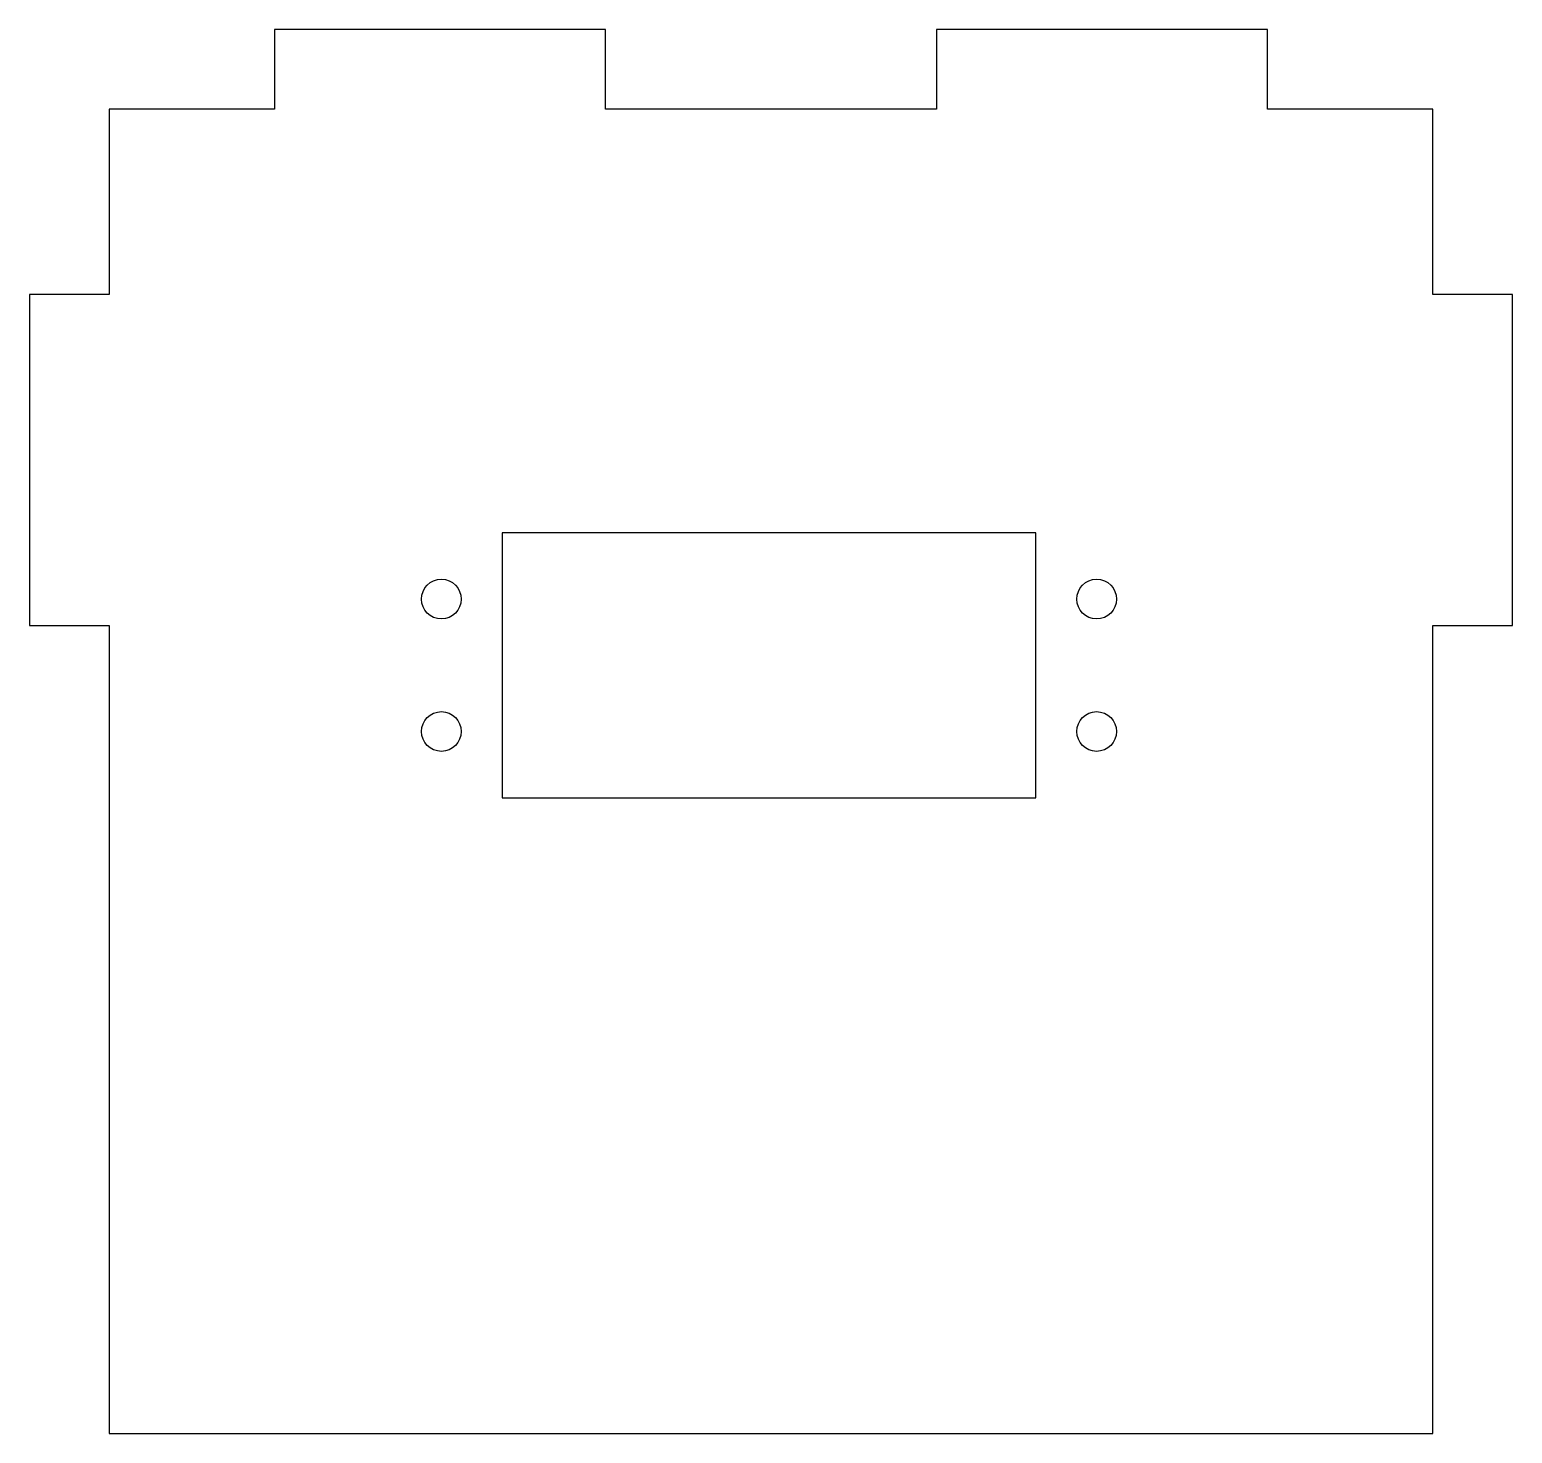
# Model space of a CAD drawing. Header units: millimetres. Extents: x -56 to 56, y -50 to 56.
import ezdxf

# ---------------------------------------------------------------- set-up
doc = ezdxf.new("R2010")
doc.units = ezdxf.units.MM

msp = doc.modelspace()

# ---------------------------------------------------------------- linework, layer by layer
at = {"color": 7, "linetype": 'Continuous', "lineweight": 25}
for p, q in [((-12.5, 56), (-37.5, 56)), ((-37.5, 56), (-37.5, 50)), ((-12.5, 50), (-12.5, 56)), ((37.5, 56), (12.5, 56)), ((12.5, 56), (12.5, 50)), ((37.5, 50), (37.5, 56)), ((-37.5, 50), (-50, 50)), ((-50, 50), (-50, 36)), ((12.5, 50), (-12.5, 50)), ((50, 50), (37.5, 50)), ((50, 36), (50, 50)), ((-50, 36), (-56, 36)), ((-56, 36), (-56, 11)), ((56, 36), (50, 36)), ((56, 11), (56, 36)), ((-20.3, 18), (-20.3, -2)), ((20, 18), (-20.3, 18)), ((20, -2), (20, 18)), ((-56, 11), (-50, 11)), ((-50, 11), (-50, -50)), ((50, -50), (50, 11)), ((50, 11), (56, 11)), ((-20.3, -2), (20, -2)), ((-50, -50), (50, -50))]:
    msp.add_line(p, q, dxfattribs=at)
for centre in [(-24.9, 13), (24.6, 13), (-24.9, 3), (24.6, 3)]:
    msp.add_circle(centre, 1.5, dxfattribs=at)

doc.saveas('drawing.dxf')
